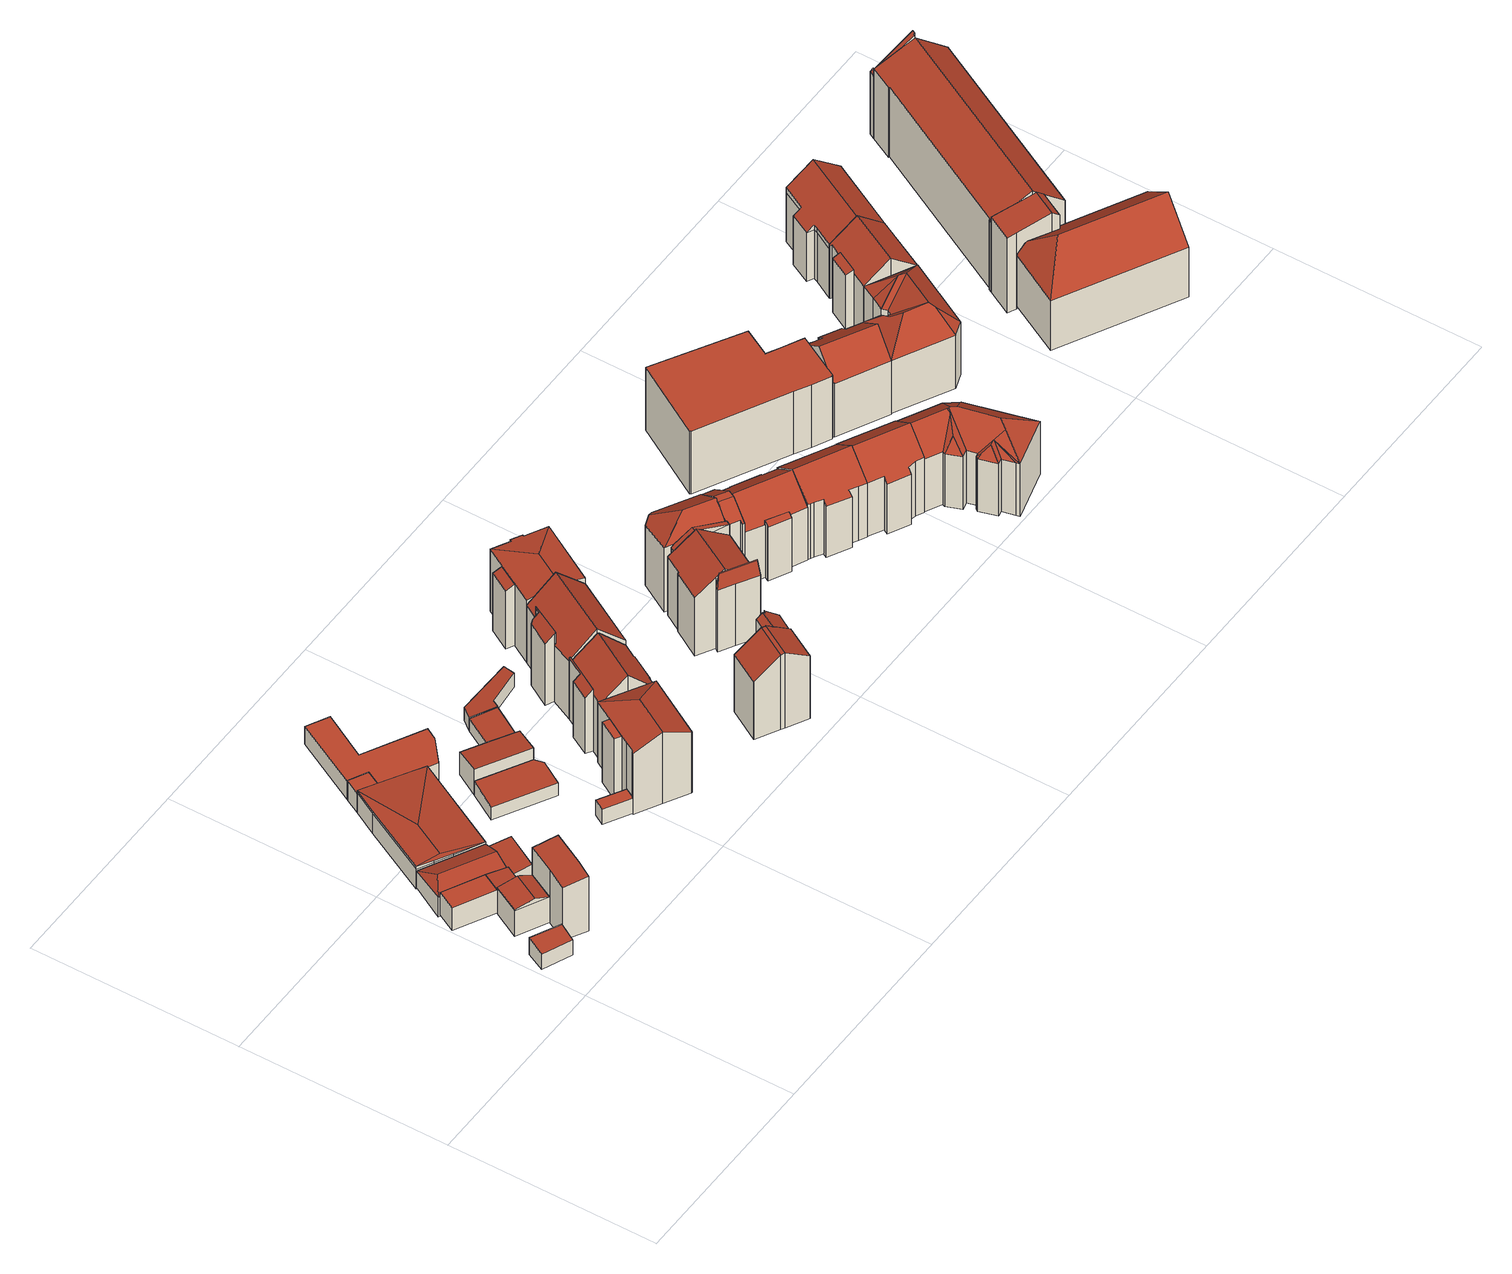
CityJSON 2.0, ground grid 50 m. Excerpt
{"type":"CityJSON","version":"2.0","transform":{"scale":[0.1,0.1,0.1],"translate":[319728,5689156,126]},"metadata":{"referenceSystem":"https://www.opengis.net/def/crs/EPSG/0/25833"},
"CityObjects":{
"building1":{"type":"Building","attributes":{"Dachtyp_tdc":"tdcPolyFlatRoof","Gemeindeschluessel":14713000,"Dachneigung":6.15,"QualitaetDacherkennung":69,"Geometrietyp2DReferenz":"3000","function":"31001_2000","roofType":"2100","measuredHeight":4.81},"geometry":[{"type":"MultiSurface","lod":"2","boundaries":[[[0,1,2,3]],[[1,4,5,2]],[[4,6,7,5]],[[6,0,3,7]],[[6,4,1,0]],[[3,2,5,7]]],"semantics":{"surfaces":[{"type":"WallSurface"},{"type":"RoofSurface"},{"type":"GroundSurface"}],"values":[0,0,0,0,1,2]}}]},
"building2":{"type":"Building","attributes":{"Dachtyp_tdc":"tdcPolyFlatRoof","Gemeindeschluessel":14713000,"Dachneigung":0,"QualitaetDacherkennung":53,"Geometrietyp2DReferenz":"3000","function":"31001_2000","roofType":"1000","measuredHeight":6.57},"geometry":[{"type":"MultiSurface","lod":"2","boundaries":[[[8,9,10,11]],[[9,12,13,10]],[[12,14,15,13]],[[14,8,11,15]],[[14,12,9,8]],[[11,10,13,15]]],"semantics":{"surfaces":[{"type":"WallSurface"},{"type":"RoofSurface"},{"type":"GroundSurface"}],"values":[0,0,0,0,1,2]}}]},
"building3":{"type":"Building","attributes":{"Dachtyp_tdc":"tdcGableRoof","Gemeindeschluessel":14713000,"Dachneigung":11.96,"QualitaetDacherkennung":21,"Geometrietyp2DReferenz":"3000","function":"31001_2000","roofType":"3100","measuredHeight":8.53},"geometry":[{"type":"MultiSurface","lod":"2","boundaries":[[[16,17,18,19]],[[17,20,21,18]],[[20,22,23,21]],[[22,24,25,23]],[[24,16,19,25]],[[24,26,27,28,16]],[[29,28,27,30]],[[20,30,27,26,22]],[[17,29,30,20]],[[16,28,29,17]],[[22,26,24]],[[19,18,21,23,25]]],"semantics":{"surfaces":[{"type":"WallSurface"},{"type":"RoofSurface"},{"type":"GroundSurface"}],"values":[0,0,0,0,0,1,1,0,0,0,0,2]}}]},
"building4":{"type":"Building","attributes":{"Dachtyp_tdc":"tdcPolyFlatRoof","Gemeindeschluessel":14713000,"Dachneigung":5.18,"QualitaetDacherkennung":56,"Geometrietyp2DReferenz":"3000","function":"31001_2000","roofType":"2100","measuredHeight":15.67},"geometry":[{"type":"MultiSurface","lod":"2","boundaries":[[[31,32,33,34]],[[32,35,36,33]],[[35,37,38,36]],[[37,39,40,38]],[[39,41,42,40]],[[41,31,34,42]],[[41,39,37,35,32,31]],[[34,33,36,38,40,42]]],"semantics":{"surfaces":[{"type":"WallSurface"},{"type":"RoofSurface"},{"type":"GroundSurface"}],"values":[0,0,0,0,0,0,1,2]}}]},
"building5":{"type":"Building","attributes":{"Dachtyp_tdc":"tdcPolyFlatRoof","Gemeindeschluessel":14713000,"Dachneigung":3.17,"QualitaetDacherkennung":78,"Geometrietyp2DReferenz":"3000","function":"31001_2000","roofType":"2100","measuredHeight":6.62},"geometry":[{"type":"MultiSurface","lod":"2","boundaries":[[[8,43,44,45]],[[43,46,47,44]],[[46,9,48,47]],[[9,8,45,48]],[[9,46,43,8]],[[45,44,47,48]]],"semantics":{"surfaces":[{"type":"WallSurface"},{"type":"RoofSurface"},{"type":"GroundSurface"}],"values":[0,0,0,0,1,2]}}]},
"building6":{"type":"Building","attributes":{"Dachtyp_tdc":"tdcHipAndGableRoof","Gemeindeschluessel":14713000,"Dachneigung":25.34,"QualitaetDacherkennung":9,"Geometrietyp2DReferenz":"3000","function":"31001_2000","roofType":"5000","measuredHeight":6.81},"geometry":[{"type":"MultiSurface","lod":"2","boundaries":[[[49,50,51,52]],[[50,53,54,51]],[[53,55,56,54]],[[55,57,58,56]],[[57,59,60,58]],[[59,61,62,60]],[[61,63,64,62]],[[63,65,66,64]],[[65,49,52,66]],[[61,59,67]],[[59,57,55,53,50,67]],[[50,49,65,63,61,67]],[[52,51,54,56,58,60,62,64,66]]],"semantics":{"surfaces":[{"type":"WallSurface"},{"type":"RoofSurface"},{"type":"GroundSurface"}],"values":[0,0,0,0,0,0,0,0,0,1,1,1,2]}}]},
"building7":{"type":"Building","attributes":{"Dachtyp_tdc":"tdcPolyFlatRoof","Gemeindeschluessel":14713000,"Dachneigung":3.15,"QualitaetDacherkennung":67,"Geometrietyp2DReferenz":"3000","function":"31001_2000","roofType":"2100","measuredHeight":3.92},"geometry":[{"type":"MultiSurface","lod":"2","boundaries":[[[68,69,70,52]],[[69,71,72,70]],[[71,73,54,72]],[[73,68,52,54]],[[73,71,69,68]],[[52,70,72,54]]],"semantics":{"surfaces":[{"type":"WallSurface"},{"type":"RoofSurface"},{"type":"GroundSurface"}],"values":[0,0,0,0,1,2]}}]},
"building8":{"type":"Building","attributes":{"Gemeindeschluessel":14713000,"Geometrietyp2DReferenz":"3000","function":"31001_2000","roofType":"9999"},"children":["building8-1","building8-2"]},
"building8-1":{"type":"BuildingPart","attributes":{"Dachtyp_tdc":"tdcHipRoof","Dachneigung":10.01,"QualitaetDacherkennung":18,"Geometrietyp2DReferenz":"3000","roofType":"3200","measuredHeight":7.39},"parents":["building8"],"geometry":[{"type":"MultiSurface","lod":"2","boundaries":[[[74,75,76,77]],[[75,78,79,76]],[[78,80,81,79]],[[80,82,83,81]],[[82,84,85,86,83]],[[87,88,89,90,91]],[[88,74,77,89]],[[92,93,94,74,95]],[[88,96,97,98]],[[74,88,98,95]],[[97,99,92,95,98]],[[84,97,96,87]],[[82,99,97,84]],[[87,96,88]],[[74,94,75]],[[75,94,93,78]],[[78,93,92,80]],[[80,92,99,82]],[[77,76,79,81,83,86,90,89]],[[91,85,84,87]],[[91,90,86,85]]],"semantics":{"surfaces":[{"type":"WallSurface"},{"type":"RoofSurface"},{"type":"GroundSurface"},{"type":"ClosureSurface"}],"values":[0,0,0,0,0,0,0,1,1,1,1,0,0,0,0,0,0,0,2,0,3]}}]},
"building8-2":{"type":"BuildingPart","attributes":{"Dachtyp_tdc":"tdcPolyFlatRoof","Dachneigung":0,"QualitaetDacherkennung":64,"Geometrietyp2DReferenz":"3000","roofType":"1000","measuredHeight":5.41},"parents":["building8"],"geometry":[{"type":"MultiSurface","lod":"2","boundaries":[[[100,91,90,101]],[[85,102,103,86]],[[102,104,105,103]],[[104,100,101,105]],[[104,102,85,91,100]],[[101,90,86,103,105]],[[86,90,91,85]]],"semantics":{"surfaces":[{"type":"WallSurface"},{"type":"RoofSurface"},{"type":"GroundSurface"},{"type":"ClosureSurface"}],"values":[0,0,0,0,1,2,3]}}]},
"building9":{"type":"Building","attributes":{"Dachtyp_tdc":"tdcPolyFlatRoof","Gemeindeschluessel":14713000,"Dachneigung":3.18,"QualitaetDacherkennung":82,"Geometrietyp2DReferenz":"3000","function":"31001_2000","roofType":"2100","measuredHeight":4},"geometry":[{"type":"MultiSurface","lod":"2","boundaries":[[[106,107,108,109]],[[107,110,111,108]],[[110,112,113,111]],[[112,114,115,113]],[[114,106,109,115]],[[114,112,110,107,106]],[[109,108,111,113,115]]],"semantics":{"surfaces":[{"type":"WallSurface"},{"type":"RoofSurface"},{"type":"GroundSurface"}],"values":[0,0,0,0,0,1,2]}}]},
"building10":{"type":"Building","attributes":{"Dachtyp_tdc":"tdcPolyFlatRoof","Gemeindeschluessel":14713000,"Dachneigung":0,"QualitaetDacherkennung":35,"Geometrietyp2DReferenz":"3000","function":"31001_2000","roofType":"1000","measuredHeight":5.05},"geometry":[{"type":"MultiSurface","lod":"2","boundaries":[[[116,117,90,89]],[[117,118,101,90]],[[118,119,105,101]],[[119,120,121,105]],[[120,122,123,121]],[[122,124,125,123]],[[124,126,127,125]],[[126,128,129,127]],[[128,130,131,129]],[[130,116,89,131]],[[130,128,126,124,122,120,119,118,117,116]],[[89,90,101,105,121,123,125,127,129,131]]],"semantics":{"surfaces":[{"type":"WallSurface"},{"type":"RoofSurface"},{"type":"GroundSurface"}],"values":[0,0,0,0,0,0,0,0,0,0,1,2]}}]},
"building11":{"type":"Building","attributes":{"Dachtyp_tdc":"tdcPolyFlatRoof","Gemeindeschluessel":14713000,"Dachneigung":0,"QualitaetDacherkennung":38,"Geometrietyp2DReferenz":"3000","function":"31001_9998","roofType":"1000","measuredHeight":4.29},"geometry":[{"type":"MultiSurface","lod":"2","boundaries":[[[132,133,134,135]],[[133,136,137,134]],[[136,138,139,137]],[[138,140,141,139]],[[140,142,143,141]],[[142,132,135,143]],[[142,140,138,136,133,132]],[[135,134,137,139,141,143]]],"semantics":{"surfaces":[{"type":"WallSurface"},{"type":"RoofSurface"},{"type":"GroundSurface"}],"values":[0,0,0,0,0,0,1,2]}}]},
"building12":{"type":"Building","attributes":{"Dachtyp_tdc":"tdcPolyFlatRoof","Gemeindeschluessel":14713000,"Dachneigung":8.2,"QualitaetDacherkennung":60,"Geometrietyp2DReferenz":"3000","function":"31001_2000","roofType":"2100","measuredHeight":7.3},"geometry":[{"type":"MultiSurface","lod":"2","boundaries":[[[144,145,111,146]],[[145,147,108,111]],[[147,148,149,108]],[[148,150,151,149]],[[150,144,146,151]],[[150,148,147,145,144]],[[146,111,108,149,151]]],"semantics":{"surfaces":[{"type":"WallSurface"},{"type":"RoofSurface"},{"type":"GroundSurface"}],"values":[0,0,0,0,0,1,2]}}]},
"building13":{"type":"Building","attributes":{"Gemeindeschluessel":14713000,"Geometrietyp2DReferenz":"3000","function":"31001_9998","roofType":"9999"},"children":["building13-1","building13-2"]},
"building13-1":{"type":"BuildingPart","attributes":{"Dachtyp_tdc":"tdcPolyFlatRoof","Dachneigung":0,"QualitaetDacherkennung":50,"Geometrietyp2DReferenz":"3000","roofType":"1000","measuredHeight":17.22},"parents":["building13"],"geometry":[{"type":"MultiSurface","lod":"2","boundaries":[[[152,153,154,155]],[[153,156,157,154]],[[156,158,159,157]],[[158,156,153,152]],[[155,154,157,159]],[[155,159,158,152]]],"semantics":{"surfaces":[{"type":"WallSurface"},{"type":"RoofSurface"},{"type":"GroundSurface"},{"type":"ClosureSurface"}],"values":[0,0,0,1,2,3]}}]},
"building13-2":{"type":"BuildingPart","attributes":{"Dachtyp_tdc":"tdcFreeFormRoof","Dachneigung":24.69,"QualitaetDacherkennung":16,"Geometrietyp2DReferenz":"3000","roofType":"5000","measuredHeight":20.27},"parents":["building13"],"geometry":[{"type":"MultiSurface","lod":"2","boundaries":[[[160,161,162,163]],[[161,164,165,162]],[[164,166,167,165]],[[166,168,169,167]],[[168,170,171,169]],[[170,172,173,171]],[[172,174,175,173]],[[174,176,177,175]],[[176,152,155,177]],[[158,178,179,159]],[[178,180,181,179]],[[180,182,183,181]],[[182,160,163,183]],[[178,158,152,176,174,172,170,168,166,164,184]],[[164,161,160,182,184]],[[182,180,178,184]],[[163,162,165,167,169,171,173,175,177,155,159,179,181,183]],[[158,159,155,152]]],"semantics":{"surfaces":[{"type":"WallSurface"},{"type":"RoofSurface"},{"type":"GroundSurface"},{"type":"ClosureSurface"}],"values":[0,0,0,0,0,0,0,0,0,0,0,0,0,1,1,1,2,3]}}]},
"building14":{"type":"Building","attributes":{"Dachtyp_tdc":"tdcPolyFlatRoof","Gemeindeschluessel":14713000,"Dachneigung":3.39,"QualitaetDacherkennung":79,"Geometrietyp2DReferenz":"3000","function":"31001_2000","roofType":"2100","measuredHeight":3.83},"geometry":[{"type":"MultiSurface","lod":"2","boundaries":[[[185,186,187,188]],[[186,189,190,187]],[[189,191,192,190]],[[191,185,188,192]],[[191,189,186,185]],[[188,187,190,192]]],"semantics":{"surfaces":[{"type":"WallSurface"},{"type":"RoofSurface"},{"type":"GroundSurface"}],"values":[0,0,0,0,1,2]}}]},
"building15":{"type":"Building","attributes":{"Dachtyp_tdc":"tdcPolyFlatRoof","Gemeindeschluessel":14713000,"Dachneigung":5.12,"QualitaetDacherkennung":77,"Geometrietyp2DReferenz":"3000","function":"31001_2000","roofType":"2100","measuredHeight":4.08},"geometry":[{"type":"MultiSurface","lod":"2","boundaries":[[[193,194,195,196]],[[194,197,198,195]],[[197,199,200,198]],[[199,201,202,200]],[[201,203,204,202]],[[203,193,196,204]],[[203,201,199,197,194,193]],[[196,195,198,200,202,204]]],"semantics":{"surfaces":[{"type":"WallSurface"},{"type":"RoofSurface"},{"type":"GroundSurface"}],"values":[0,0,0,0,0,0,1,2]}}]},
"building16":{"type":"Building","attributes":{"Gemeindeschluessel":14713000,"Geometrietyp2DReferenz":"3000","function":"31001_9998","roofType":"9999"},"children":["building16-1","building16-2"]},
"building16-1":{"type":"BuildingPart","attributes":{"Dachtyp_tdc":"tdcPolyFlatRoof","Dachneigung":45.39,"QualitaetDacherkennung":33,"Geometrietyp2DReferenz":"3000","roofType":"2100","measuredHeight":17.6},"parents":["building16"],"geometry":[{"type":"MultiSurface","lod":"2","boundaries":[[[205,206,207,208,209]],[[206,210,211,207]],[[210,212,213,211]],[[212,214,215,213]],[[214,216,217,218,215]],[[216,214,212,210,206,205]],[[208,207,211,213,215,218]],[[205,209,217,216]],[[209,208,218,217]]],"semantics":{"surfaces":[{"type":"WallSurface"},{"type":"RoofSurface"},{"type":"GroundSurface"},{"type":"ClosureSurface"}],"values":[0,0,0,0,0,1,2,0,3]}}]},
"building16-2":{"type":"BuildingPart","attributes":{"Dachtyp_tdc":"tdcGableRoof","Dachneigung":46.15,"QualitaetDacherkennung":57,"Geometrietyp2DReferenz":"3000","roofType":"3100","measuredHeight":21.66},"parents":["building16"],"geometry":[{"type":"MultiSurface","lod":"2","boundaries":[[[217,219,220,218]],[[219,221,222,220]],[[221,223,224,222]],[[223,225,226,224]],[[225,227,228,226]],[[227,229,230,228]],[[229,231,183,230]],[[231,232,233,183]],[[232,234,181,233]],[[234,209,208,181]],[[232,231,229,227,225,223,221,219]],[[219,217,209,234,232]],[[218,220,222,224,226,228,230,183,233,181,208]],[[218,208,209,217]]],"semantics":{"surfaces":[{"type":"WallSurface"},{"type":"RoofSurface"},{"type":"GroundSurface"},{"type":"ClosureSurface"}],"values":[0,0,0,0,0,0,0,0,0,0,1,1,2,3]}}]},
"building17":{"type":"Building","attributes":{"Gemeindeschluessel":14713000,"Geometrietyp2DReferenz":"3000","function":"31001_9998","roofType":"9999"},"children":["building17-1","building17-2"]},
"building17-1":{"type":"BuildingPart","attributes":{"Dachtyp_tdc":"tdcPolyFlatRoof","Dachneigung":43.7,"QualitaetDacherkennung":28,"Geometrietyp2DReferenz":"3000","roofType":"2100","measuredHeight":19.66},"parents":["building17"],"geometry":[{"type":"MultiSurface","lod":"2","boundaries":[[[235,236,237,238,239]],[[236,240,241,237]],[[240,242,243,241]],[[242,244,245,243]],[[244,246,247,248,245]],[[249,250,246,244,242,240,236,235]],[[238,237,241,243,245,248,251,252]],[[253,247,246,250]],[[253,251,248,247]],[[254,253,250,249]],[[254,252,251,253]],[[235,239,254,249]],[[239,238,252,254]]],"semantics":{"surfaces":[{"type":"WallSurface"},{"type":"RoofSurface"},{"type":"GroundSurface"},{"type":"ClosureSurface"}],"values":[0,0,0,0,0,1,2,0,3,0,3,0,3]}}]},
"building17-2":{"type":"BuildingPart","attributes":{"Dachtyp_tdc":"tdcGableRoof","Dachneigung":44.81,"QualitaetDacherkennung":54,"Geometrietyp2DReferenz":"3000","roofType":"3100","measuredHeight":22.8},"parents":["building17"],"geometry":[{"type":"MultiSurface","lod":"2","boundaries":[[[247,255,256,248]],[[255,257,258,256]],[[257,259,260,258]],[[259,261,262,260]],[[261,263,222,262]],[[263,264,265,222]],[[264,266,215,265]],[[266,239,238,215]],[[264,263,261,259]],[[259,257,255,247,253,254,239,266,264]],[[252,251,248,256,258,260,262,222,265,215,238]],[[253,251,252,254]],[[247,248,251,253]],[[252,238,239,254]]],"semantics":{"surfaces":[{"type":"WallSurface"},{"type":"RoofSurface"},{"type":"GroundSurface"},{"type":"ClosureSurface"}],"values":[0,0,0,0,0,0,0,0,1,1,2,3,3,3]}}]},
"building18":{"type":"Building","attributes":{"Gemeindeschluessel":14713000,"Geometrietyp2DReferenz":"3000","function":"31001_9998","roofType":"9999"},"children":["building18-1","building18-2"]},
"building18-1":{"type":"BuildingPart","attributes":{"Dachtyp_tdc":"tdcGableRoof","Dachneigung":39.63,"QualitaetDacherkennung":54,"Geometrietyp2DReferenz":"3000","roofType":"3100","measuredHeight":20.43},"parents":["building18"],"geometry":[{"type":"MultiSurface","lod":"2","boundaries":[[[267,268,269,270]],[[268,271,272,269]],[[273,274,275,276]],[[274,277,278,275]],[[277,279,280,278]],[[279,281,282,280]],[[281,267,270,282]],[[277,274,273,283,284]],[[284,285,271,268,267,281,279,277]],[[270,269,272,286,287,276,275,278,280,282]],[[288,285,284]],[[286,272,271,285,288]],[[273,276,287,283]],[[283,287,286,288,284]]],"semantics":{"surfaces":[{"type":"WallSurface"},{"type":"RoofSurface"},{"type":"GroundSurface"},{"type":"ClosureSurface"}],"values":[0,0,0,0,0,0,0,1,1,2,0,3,3,3]}}]},
"building18-2":{"type":"BuildingPart","attributes":{"Dachtyp_tdc":"tdcCutGableRoof","Dachneigung":39.61,"QualitaetDacherkennung":46,"Geometrietyp2DReferenz":"3000","roofType":"9999","measuredHeight":21.35},"parents":["building18"],"geometry":[{"type":"MultiSurface","lod":"2","boundaries":[[[289,290,291,272,271]],[[290,292,293,291]],[[292,294,295,293]],[[294,296,297,295]],[[296,298,299,297]],[[298,300,301,299]],[[300,302,303,301]],[[302,304,273,276,303]],[[302,300,298,296,294]],[[292,290,289,285,288,284,305]],[[294,292,305,304,302]],[[272,291,293,295,297,299,301,303,276,287,286]],[[283,273,304,305]],[[287,276,273,283]],[[289,271,285]],[[284,283,305]],[[271,272,286,288,285]],[[288,286,287,283,284]]],"semantics":{"surfaces":[{"type":"WallSurface"},{"type":"RoofSurface"},{"type":"GroundSurface"},{"type":"ClosureSurface"}],"values":[0,0,0,0,0,0,0,0,1,1,1,2,0,3,0,0,3,3]}}]},
"building19":{"type":"Building","attributes":{"Gemeindeschluessel":14713000,"Geometrietyp2DReferenz":"3000","function":"31001_9998","roofType":"9999"},"children":["building19-1","building19-2"]},
"building19-1":{"type":"BuildingPart","attributes":{"Dachtyp_tdc":"tdcHipAndGableRoof","Dachneigung":10.47,"QualitaetDacherkennung":39,"Geometrietyp2DReferenz":"3000","roofType":"5000","measuredHeight":19.13},"parents":["building19"],"geometry":[{"type":"MultiSurface","lod":"2","boundaries":[[[306,307,256,258]],[[307,308,309,256]],[[308,310,309]],[[311,312,313]],[[311,314,315,312]],[[314,316,317,315]],[[316,318,319,317]],[[318,320,321,319]],[[320,322,323,321]],[[322,324,325,323]],[[324,326,327,325]],[[326,328,262,327]],[[328,329,330,262]],[[329,306,258,330]],[[326,324,322,320,318,316,314,331]],[[314,311,308,307,306,329,331]],[[329,328,326,331]],[[258,256,309,312,315,317,319,321,323,325,327,262,330]],[[311,313,310,308]],[[313,312,309,310]]],"semantics":{"surfaces":[{"type":"WallSurface"},{"type":"RoofSurface"},{"type":"GroundSurface"},{"type":"ClosureSurface"}],"values":[0,0,0,0,0,0,0,0,0,0,0,0,0,0,1,1,1,2,0,3]}}]},
"building19-2":{"type":"BuildingPart","attributes":{"Dachtyp_tdc":"tdcPolyFlatRoof","Dachneigung":27.95,"QualitaetDacherkennung":37,"Geometrietyp2DReferenz":"3000","roofType":"2100","measuredHeight":17.45},"parents":["building19"],"geometry":[{"type":"MultiSurface","lod":"2","boundaries":[[[332,313,312,333]],[[310,334,335,309]],[[334,332,333,335]],[[334,310,313,332]],[[333,312,309,335]],[[309,312,313,310]]],"semantics":{"surfaces":[{"type":"WallSurface"},{"type":"RoofSurface"},{"type":"GroundSurface"},{"type":"ClosureSurface"}],"values":[0,0,0,1,2,3]}}]},
"building20":{"type":"Building","attributes":{"Gemeindeschluessel":14713000,"Geometrietyp2DReferenz":"3000","function":"31001_9998","roofType":"9999"},"children":["building20-1","building20-2","building20-3","building20-4","building20-5"]},
"building20-1":{"type":"BuildingPart","attributes":{"Dachtyp_tdc":"tdcGableRoof","Dachneigung":12.79,"QualitaetDacherkennung":34,"Geometrietyp2DReferenz":"3000","roofType":"3100","measuredHeight":21.37},"parents":["building20"],"geometry":[{"type":"MultiSurface","lod":"2","boundaries":[[[336,337,338,339,340]],[[341,342,343,344,345,346]],[[337,336,347,348,349,350]],[[342,341,349,348,351,352]],[[339,338,345,344,353]],[[346,354,341]],[[345,338,337,354,346]],[[355,343,342]],[[340,339,353,356,336]],[[356,353,344,343,355]],[[354,350,349,341]],[[337,350,354]],[[352,355,342]],[[348,347,336,356,351]],[[351,356,355,352]]],"semantics":{"surfaces":[{"type":"WallSurface"},{"type":"RoofSurface"},{"type":"GroundSurface"},{"type":"ClosureSurface"}],"values":[0,0,1,1,2,0,3,0,3,3,0,3,0,3,3]}}]},
"building20-2":{"type":"BuildingPart","attributes":{"Dachtyp_tdc":"tdcGableRoof","Dachneigung":34.69,"QualitaetDacherkennung":45,"Geometrietyp2DReferenz":"3000","roofType":"3100","measuredHeight":21.74},"parents":["building20"],"geometry":[{"type":"MultiSurface","lod":"2","boundaries":[[[357,358,359,360,361]],[[358,362,363,359]],[[362,364,365,363]],[[364,366,367,365]],[[366,340,339,367]],[[343,368,369,344]],[[370,347,336,340,366,364,362,358,357,371]],[[371,372,368,343,355,352,370]],[[373,360,359,363,365,367,339,353,344,369]],[[357,361,374,371]],[[361,360,373,374]],[[351,348,347,370]],[[353,339,340,336,356]],[[356,336,347,348,351]],[[352,351,370]],[[343,344,353,356,355]],[[355,356,351,352]],[[374,372,371]],[[369,368,372,374,373]]],"semantics":{"surfaces":[{"type":"WallSurface"},{"type":"RoofSurface"},{"type":"GroundSurface"},{"type":"ClosureSurface"}],"values":[0,0,0,0,0,0,1,1,2,0,3,0,3,3,0,3,3,0,3]}}]},
"building20-3":{"type":"BuildingPart","attributes":{"Dachtyp_tdc":"tdcCutGableRoof","Dachneigung":39.88,"QualitaetDacherkennung":53,"Geometrietyp2DReferenz":"3000","roofType":"9999","measuredHeight":21.35},"parents":["building20"],"geometry":[{"type":"MultiSurface","lod":"2","boundaries":[[[375,376,377,378]],[[376,379,380,377]],[[379,381,382,380]],[[381,383,384,382]],[[383,385,386,384]],[[385,387,388,386]],[[387,389,390,388]],[[379,376,375,391,392,393]],[[394,395,396,389,387,385,383,381]],[[393,397,398,394,381,379]],[[378,377,380,382,384,386,388,390,399,400]],[[401,395,394]],[[399,390,389,396,402]],[[402,396,395,401]],[[403,397,393]],[[398,401,394]],[[400,399,402,404]],[[404,402,401,398,397,403]],[[392,403,393]],[[400,404,391,375,378]],[[391,404,403,392]]],"semantics":{"surfaces":[{"type":"WallSurface"},{"type":"RoofSurface"},{"type":"GroundSurface"},{"type":"ClosureSurface"}],"values":[0,0,0,0,0,0,0,1,1,1,2,0,3,3,0,0,3,3,0,3,3]}}]},
"building20-4":{"type":"BuildingPart","attributes":{"Dachtyp_tdc":"tdcFreeFormRoof","Dachneigung":37.72,"QualitaetDacherkennung":37,"Geometrietyp2DReferenz":"3000","roofType":"5000","measuredHeight":21.8},"parents":["building20"],"geometry":[{"type":"MultiSurface","lod":"2","boundaries":[[[405,406,407,408]],[[406,409,410,407]],[[409,411,375,378,410]],[[412,413,406,405,414]],[[346,395,401,398,415,412,414]],[[415,397,403,392,411,409,413,412]],[[409,406,413]],[[405,350,354,346,414]],[[408,407,410,378,400,399,390,345,338]],[[345,390,389,396,346]],[[391,375,411]],[[390,399,402,396,389]],[[399,400,404,402]],[[400,378,375,391,404]],[[405,408,338,337,350]],[[337,338,345,346,354]],[[337,354,350]],[[415,398,397]],[[392,391,411]],[[395,346,396]],[[401,395,396,402]],[[397,398,401,402,404,403]],[[403,404,391,392]]],"semantics":{"surfaces":[{"type":"WallSurface"},{"type":"RoofSurface"},{"type":"GroundSurface"},{"type":"ClosureSurface"}],"values":[0,0,0,1,1,1,0,0,2,0,0,3,3,3,0,3,3,0,0,0,3,3,3]}}]},
"building20-5":{"type":"BuildingPart","attributes":{"Dachtyp_tdc":"tdcFreeFormRoof","Dachneigung":83.12,"QualitaetDacherkennung":20,"Geometrietyp2DReferenz":"3000","roofType":"5000","measuredHeight":21.92},"parents":["building20"],"geometry":[{"type":"MultiSurface","lod":"2","boundaries":[[[416,417,418,369,368]],[[417,419,420,418]],[[419,421,422,420]],[[421,361,360,422]],[[417,416,423]],[[416,372,374,361,424,423]],[[361,421,424]],[[421,419,417,423,424]],[[360,373,369,418,420,422]],[[368,372,416]],[[373,360,361,374]],[[368,369,373,374,372]]],"semantics":{"surfaces":[{"type":"WallSurface"},{"type":"RoofSurface"},{"type":"GroundSurface"},{"type":"ClosureSurface"}],"values":[0,0,0,0,1,1,1,1,2,0,3,3]}}]},
"building21":{"type":"Building","attributes":{"Gemeindeschluessel":14713000,"Geometrietyp2DReferenz":"3000","function":"31001_9998","roofType":"9999"},"children":["building21-1","building21-2"]},
"building21-1":{"type":"BuildingPart","attributes":{"Dachtyp_tdc":"tdcPolyFlatRoof","Dachneigung":28.63,"QualitaetDacherkennung":29,"Geometrietyp2DReferenz":"3000","roofType":"2100","measuredHeight":16.1},"parents":["building21"],"geometry":[{"type":"MultiSurface","lod":"2","boundaries":[[[425,426,427,428,429]],[[426,430,431,427]],[[430,432,433,431]],[[432,434,435,433]],[[434,436,437,435]],[[436,438,437]],[[436,434,432,430,426,425,439]],[[440,428,427,431,433,435,437]],[[425,429,441,439]],[[429,428,440,441]],[[441,438,436,439]],[[441,440,437,438]]],"semantics":{"surfaces":[{"type":"WallSurface"},{"type":"RoofSurface"},{"type":"GroundSurface"},{"type":"ClosureSurface"}],"values":[0,0,0,0,0,0,1,2,0,3,0,3]}}]},
"building21-2":{"type":"BuildingPart","attributes":{"Dachtyp_tdc":"tdcGableRoof","Dachneigung":39.84,"QualitaetDacherkennung":68,"Geometrietyp2DReferenz":"3000","roofType":"3100","measuredHeight":20.28},"parents":["building21"],"geometry":[{"type":"MultiSurface","lod":"2","boundaries":[[[438,442,443,437]],[[442,444,445,443]],[[444,446,447,445]],[[446,448,449,447]],[[448,450,451,449]],[[450,452,453,451]],[[452,454,455,453]],[[454,456,457,455]],[[456,458,459,457]],[[458,460,461,459]],[[460,462,463,461]],[[462,464,465,463]],[[464,466,467,465]],[[466,468,427,467]],[[468,429,428,427]],[[464,462,460,458,456,454,452,450,448,446,444]],[[444,442,438,441,429,468,466,464]],[[428,440,437,443,445,447,449,451,453,455,457,459,461,463,465,467,427]],[[440,428,429,441]],[[438,437,440,441]]],"semantics":{"surfaces":[{"type":"WallSurface"},{"type":"RoofSurface"},{"type":"GroundSurface"},{"type":"ClosureSurface"}],"values":[0,0,0,0,0,0,0,0,0,0,0,0,0,0,0,1,1,2,3,3]}}]},
"building22":{"type":"Building","attributes":{"Dachtyp_tdc":"tdcFreeFormRoof","Gemeindeschluessel":14713000,"Dachneigung":37.59,"QualitaetDacherkennung":68,"Geometrietyp2DReferenz":"3000","function":"31001_9998","roofType":"5000","measuredHeight":20.34},"geometry":[{"type":"MultiSurface","lod":"2","boundaries":[[[469,470,471,472]],[[470,473,474,471]],[[473,475,476,474]],[[475,477,478,476]],[[477,479,480,478]],[[479,481,482,480]],[[481,483,484,482]],[[483,485,486,484]],[[485,487,488,486]],[[487,489,490,488]],[[489,469,472,490]],[[470,469,489,487,485,483,491,492,477,475,473]],[[491,481,479,492]],[[479,477,492]],[[483,481,491]],[[472,471,474,476,478,480,482,484,486,488,490]]],"semantics":{"surfaces":[{"type":"WallSurface"},{"type":"RoofSurface"},{"type":"GroundSurface"}],"values":[0,0,0,0,0,0,0,0,0,0,0,1,1,0,0,2]}}]},
"building23":{"type":"Building","attributes":{"Dachtyp_tdc":"tdcFreeFormRoof","Gemeindeschluessel":14713000,"Dachneigung":37.48,"QualitaetDacherkennung":73,"Geometrietyp2DReferenz":"3000","function":"31001_9998","roofType":"5000","measuredHeight":20.18},"geometry":[{"type":"MultiSurface","lod":"2","boundaries":[[[493,494,495,496]],[[494,497,498,495]],[[497,499,500,498]],[[499,501,502,500]],[[501,503,504,502]],[[503,505,506,504]],[[505,507,508,506]],[[507,483,509,508]],[[483,493,496,509]],[[503,501,499,497,510,511,483,507,505]],[[510,494,493,511]],[[493,483,511]],[[497,494,510]],[[496,495,498,500,502,504,506,508,509]]],"semantics":{"surfaces":[{"type":"WallSurface"},{"type":"RoofSurface"},{"type":"GroundSurface"}],"values":[0,0,0,0,0,0,0,0,0,1,1,0,0,2]}}]},
"building24":{"type":"Building","attributes":{"Dachtyp_tdc":"tdcPolyFlatRoof","Gemeindeschluessel":14713000,"Dachneigung":0,"QualitaetDacherkennung":65,"Geometrietyp2DReferenz":"3000","function":"31001_9998","roofType":"1000","measuredHeight":17.89},"geometry":[{"type":"MultiSurface","lod":"2","boundaries":[[[512,513,514,515]],[[513,516,517,514]],[[516,518,519,517]],[[518,520,521,519]],[[520,522,523,521]],[[522,524,525,523]],[[524,526,527,525]],[[526,528,529,527]],[[528,530,531,529]],[[530,532,533,531]],[[532,534,535,533]],[[534,536,537,535]],[[536,538,539,537]],[[538,540,541,539]],[[540,542,543,541]],[[542,512,515,543]],[[542,540,538,536,534,532,530,528,526,524,522,520,518,516,513,512]],[[515,514,517,519,521,523,525,527,529,531,533,535,537,539,541,543]]],"semantics":{"surfaces":[{"type":"WallSurface"},{"type":"RoofSurface"},{"type":"GroundSurface"}],"values":[0,0,0,0,0,0,0,0,0,0,0,0,0,0,0,0,1,2]}}]},
"building25":{"type":"Building","attributes":{"Dachtyp_tdc":"tdcFreeFormRoof","Gemeindeschluessel":14713000,"Dachneigung":39.75,"QualitaetDacherkennung":62,"Geometrietyp2DReferenz":"3000","function":"31001_9998","roofType":"5000","measuredHeight":20.17},"geometry":[{"type":"MultiSurface","lod":"2","boundaries":[[[544,545,546,547]],[[545,548,549,546]],[[548,550,551,549]],[[550,552,553,551]],[[552,554,555,553]],[[554,556,557,555]],[[556,558,559,557]],[[558,560,561,559]],[[560,562,563,561]],[[562,564,565,563]],[[564,566,567,565]],[[566,568,569,567]],[[568,570,571,569]],[[570,572,573,571]],[[572,574,575,573]],[[574,544,547,575]],[[576,577,578,579,574,572]],[[580,581,582,583,576,572,570]],[[584,585,586,580,570,568]],[[584,568,566]],[[585,584,566,564]],[[586,585,564,562]],[[586,558,580]],[[586,560,558]],[[560,586,562]],[[581,580,558,556]],[[582,581,556,554]],[[583,582,554,552]],[[587,577,576,583,552,550]],[[587,550,548]],[[578,577,587,548,545]],[[579,578,545,544]],[[579,544,574]],[[547,546,549,551,553,555,557,559,561,563,565,567,569,571,573,575]]],"semantics":{"surfaces":[{"type":"WallSurface"},{"type":"RoofSurface"},{"type":"GroundSurface"}],"values":[0,0,0,0,0,0,0,0,0,0,0,0,0,0,0,0,1,1,1,1,1,1,1,1,1,1,1,1,1,0,1,1,1,2]}}]},
"building26":{"type":"Building","attributes":{"Dachtyp_tdc":"tdcFreeFormRoof","Gemeindeschluessel":14713000,"Dachneigung":39.58,"QualitaetDacherkennung":71,"Geometrietyp2DReferenz":"3000","function":"31001_9998","roofType":"5000","measuredHeight":20.5},"geometry":[{"type":"MultiSurface","lod":"2","boundaries":[[[588,589,590,591]],[[589,592,593,590]],[[592,594,595,593]],[[594,596,597,595]],[[596,598,599,597]],[[598,600,601,599]],[[600,602,603,601]],[[602,604,605,603]],[[604,606,607,605]],[[606,608,609,607]],[[608,610,611,609]],[[610,612,613,611]],[[612,614,615,613]],[[614,588,591,615]],[[616,608,606,604,602,600,598,596,594,592,617]],[[614,612,610,616,617,589,588]],[[610,608,616]],[[592,589,617]],[[591,590,593,595,597,599,601,603,605,607,609,611,613,615]]],"semantics":{"surfaces":[{"type":"WallSurface"},{"type":"RoofSurface"},{"type":"GroundSurface"}],"values":[0,0,0,0,0,0,0,0,0,0,0,0,0,0,1,1,0,0,2]}}]},
"building27":{"type":"Building","attributes":{"Dachtyp_tdc":"tdcFreeFormRoof","Gemeindeschluessel":14713000,"Dachneigung":45.4,"QualitaetDacherkennung":27,"Geometrietyp2DReferenz":"3000","function":"31001_9998","roofType":"5000","measuredHeight":20.98},"geometry":[{"type":"MultiSurface","lod":"2","boundaries":[[[618,619,620,621]],[[619,622,623,620]],[[622,624,625,623]],[[624,626,627,625]],[[626,628,629,627]],[[628,630,631,629]],[[630,610,632,631]],[[610,608,633,632]],[[608,634,635,633]],[[634,636,637,635]],[[636,638,639,637]],[[638,618,621,639]],[[640,641,642,643,638,636]],[[644,640,636,634]],[[644,634,608]],[[641,640,644,608,610]],[[645,642,641,610,630]],[[645,630,628]],[[646,643,642,645,628,626]],[[626,647,646]],[[647,626,624]],[[622,647,624]],[[647,622,619]],[[646,647,619,618]],[[643,646,618,638]],[[621,620,623,625,627,629,631,632,633,635,637,639]]],"semantics":{"surfaces":[{"type":"WallSurface"},{"type":"RoofSurface"},{"type":"GroundSurface"}],"values":[0,0,0,0,0,0,0,0,0,0,0,0,1,1,1,1,1,1,1,1,1,1,1,1,1,2]}}]},
"building28":{"type":"Building","attributes":{"Gemeindeschluessel":14713000,"Geometrietyp2DReferenz":"3000","function":"31001_9998","roofType":"9999"},"children":["building28-1","building28-2"]},
"building28-1":{"type":"BuildingPart","attributes":{"Dachtyp_tdc":"tdcPolyFlatRoof","Dachneigung":23.8,"QualitaetDacherkennung":36,"Geometrietyp2DReferenz":"3000","roofType":"2100","measuredHeight":16.16},"parents":["building28"],"geometry":[{"type":"MultiSurface","lod":"2","boundaries":[[[648,649,650,651,652]],[[649,653,654,650]],[[653,655,656,654]],[[655,657,658,656]],[[657,659,658]],[[655,653,649,648,660,657]],[[661,651,650,654,656,658]],[[660,662,659,657]],[[662,661,658,659]],[[648,652,662,660]],[[652,651,661,662]]],"semantics":{"surfaces":[{"type":"WallSurface"},{"type":"RoofSurface"},{"type":"GroundSurface"},{"type":"ClosureSurface"}],"values":[0,0,0,0,0,1,2,0,3,0,3]}}]},
"building28-2":{"type":"BuildingPart","attributes":{"Dachtyp_tdc":"tdcGableRoof","Dachneigung":39.3,"QualitaetDacherkennung":67,"Geometrietyp2DReferenz":"3000","roofType":"3100","measuredHeight":20.04},"parents":["building28"],"geometry":[{"type":"MultiSurface","lod":"2","boundaries":[[[663,624,664,665]],[[624,652,651,664]],[[659,666,667,658]],[[666,668,669,667]],[[668,670,671,669]],[[670,672,673,671]],[[672,674,675,673]],[[674,676,677,675]],[[676,678,679,677]],[[678,663,665,679]],[[674,672,670,668,666,659,662,652,624,663]],[[663,678,676,674]],[[665,664,651,661,658,667,669,671,673,675,677,679]],[[661,651,652,662]],[[658,661,662,659]]],"semantics":{"surfaces":[{"type":"WallSurface"},{"type":"RoofSurface"},{"type":"GroundSurface"},{"type":"ClosureSurface"}],"values":[0,0,0,0,0,0,0,0,0,0,1,1,2,3,3]}}]},
"building29":{"type":"Building","attributes":{"Dachtyp_tdc":"tdcFreeFormRoof","Gemeindeschluessel":14713000,"Dachneigung":39.19,"QualitaetDacherkennung":76,"Geometrietyp2DReferenz":"3000","function":"31001_9998","roofType":"5000","measuredHeight":20.42},"geometry":[{"type":"MultiSurface","lod":"2","boundaries":[[[680,681,682,683]],[[681,684,685,682]],[[684,686,687,685]],[[686,688,689,687]],[[688,690,691,689]],[[690,692,693,691]],[[692,694,695,693]],[[694,696,697,695]],[[696,698,699,697]],[[698,680,683,699]],[[676,700,701,702]],[[702,701,703,704,705,686,684,706,707,708]],[[696,676,702,708,698]],[[698,708,707,680]],[[680,707,706,681]],[[681,706,684]],[[688,705,704,690]],[[686,705,688]],[[690,704,703,692]],[[692,703,701,700,694]],[[694,700,676,696]],[[683,682,685,687,689,691,693,695,697,699]]],"semantics":{"surfaces":[{"type":"WallSurface"},{"type":"RoofSurface"},{"type":"GroundSurface"}],"values":[0,0,0,0,0,0,0,0,0,0,1,1,0,0,0,0,0,0,0,0,0,2]}}]},
"building30":{"type":"Building","attributes":{"Dachtyp_tdc":"tdcFreeFormRoof","Gemeindeschluessel":14713000,"Dachneigung":43.04,"QualitaetDacherkennung":60,"Geometrietyp2DReferenz":"3000","function":"31001_9998","roofType":"5000","measuredHeight":22.26},"geometry":[{"type":"MultiSurface","lod":"2","boundaries":[[[709,710,711,712]],[[710,713,714,711]],[[713,715,716,714]],[[715,717,718,716]],[[717,719,720,718]],[[719,709,712,720]],[[721,722,719,717]],[[715,723,721,717]],[[723,713,710,709,722,721]],[[715,713,723]],[[709,719,722]],[[712,711,714,716,718,720]]],"semantics":{"surfaces":[{"type":"WallSurface"},{"type":"RoofSurface"},{"type":"GroundSurface"}],"values":[0,0,0,0,0,0,1,1,1,0,0,2]}}]},
"building31":{"type":"Building","attributes":{"Gemeindeschluessel":14713000,"Geometrietyp2DReferenz":"3000","function":"31001_9998","roofType":"9999"},"children":["building31-1","building31-2","building31-3"]},
"building31-1":{"type":"BuildingPart","attributes":{"Dachtyp_tdc":"tdcGableRoof","Dachneigung":24.41,"QualitaetDacherkennung":58,"Geometrietyp2DReferenz":"3000","roofType":"3100","measuredHeight":24.15},"parents":["building31"],"geometry":[{"type":"MultiSurface","lod":"2","boundaries":[[[724,725,726,727]],[[725,728,729,726]],[[728,730,731,732,729]],[[733,734,735,736]],[[734,737,738,735]],[[737,739,740,738]],[[739,741,742,740]],[[743,744,745,746]],[[744,724,727,745]],[[747,748,749,741,739,737,734]],[[734,733,750,730,728,725,724,744,743,751,747]],[[727,726,729,732,736,735,738,740,742,752,753,746,745]],[[750,731,730]],[[736,732,731,750,733]],[[754,748,747]],[[753,752,749,748,754]],[[752,742,741,749]],[[751,754,747]],[[753,754,751,743,746]]],"semantics":{"surfaces":[{"type":"WallSurface"},{"type":"RoofSurface"},{"type":"GroundSurface"},{"type":"ClosureSurface"}],"values":[0,0,0,0,0,0,0,0,0,1,1,2,0,3,0,3,3,0,3]}}]},
"building31-2":{"type":"BuildingPart","attributes":{"Dachtyp_tdc":"tdcGableRoof","Dachneigung":11.73,"QualitaetDacherkennung":23,"Geometrietyp2DReferenz":"3000","roofType":"3100","measuredHeight":23.47},"parents":["building31"],"geometry":[{"type":"MultiSurface","lod":"2","boundaries":[[[755,756,757,742,741]],[[756,758,759,757]],[[758,760,761,759]],[[760,762,763,761]],[[762,764,765,763]],[[764,766,743,746,765]],[[760,758,756,755,767]],[[767,748,754,751,766,764,762,760]],[[746,753,752,742,757,759,761,763,765]],[[751,743,766]],[[749,748,767]],[[752,753,754,748,749]],[[753,746,743,751,754]],[[755,741,749,767]],[[752,749,741,742]]],"semantics":{"surfaces":[{"type":"WallSurface"},{"type":"RoofSurface"},{"type":"GroundSurface"},{"type":"ClosureSurface"}],"values":[0,0,0,0,0,0,1,1,2,0,0,3,3,0,3]}}]},
"building31-3":{"type":"BuildingPart","attributes":{"Dachtyp_tdc":"tdcPolyFlatRoof","Dachneigung":37.46,"QualitaetDacherkennung":38,"Geometrietyp2DReferenz":"3000","roofType":"2100","measuredHeight":25.09},"parents":["building31"],"geometry":[{"type":"MultiSurface","lod":"2","boundaries":[[[731,768,769,732]],[[768,770,771,769]],[[770,772,773,771]],[[772,774,775,773]],[[774,776,777,775]],[[776,778,779,777]],[[778,780,781,779]],[[780,782,733,736,781]],[[782,780,778,776,774,772,770,768,731,750]],[[732,769,771,773,775,777,779,781,736]],[[750,733,782]],[[731,732,736,733,750]]],"semantics":{"surfaces":[{"type":"WallSurface"},{"type":"RoofSurface"},{"type":"GroundSurface"},{"type":"ClosureSurface"}],"values":[0,0,0,0,0,0,0,0,1,2,0,3]}}]}
},
"vertices":[
[99,121,54],[78,81,49],[78,81,6],[99,121,6],[10,111,49],[10,111,6],[32,155,54],[32,155,6],
[114,315,74],[91,271,74],[91,271,9],[114,315,9],[0,319,74],[0,319,9],[23,363,74],[23,363,9],
[128,170,79],[57,207,79],[57,207,7],[128,170,7],[91,271,79],[91,271,7],[137,247,79],[137,247,7],[161,233,79],[161,233,7],[137,247,90],[132,249,92],[99,185,92],[57,207,82],[91,271,82],
[128,170,157],[161,233,157],[161,233,6],[128,170,6],[214,206,163],[214,206,6],[175,131,163],[175,131,6],[152,92,162],[152,92,6],[101,120,157],[101,120,6],
[160,290,71],[160,290,8],[114,315,8],[137,247,71],[137,247,8],[91,271,8],
[204,373,52],[181,331,74],[181,331,6],[204,373,6],[160,290,61],[160,290,6],[114,315,61],[114,315,6],[66,340,61],[66,340,6],[19,365,61],[19,365,6],[64,447,52],[64,447,6],[100,428,52],[100,428,6],[139,407,52],[139,407,6],[61,395,74],
[204,373,42],[255,345,46],[255,345,6],[212,267,46],[212,267,6],[160,290,42],
[204,373,57],[139,407,57],[139,407,1],[204,373,1],[100,428,57],[100,428,1],[64,447,57],[64,447,1],[146,605,57],[146,605,1],[177,663,57],[177,663,55],[177,663,1],[221,640,57],[318,588,57],[318,588,1],[221,640,1],[221,640,55],[64,447,65],[100,428,63],[139,407,61],[113,422,75],[221,640,62],[177,663,65],[156,504,75],[146,605,65],
[240,677,55],[240,677,1],[194,696,55],[194,696,1],[197,700,55],[197,700,1],
[302,424,43],[341,491,48],[341,491,8],[302,424,8],[457,425,48],[457,425,8],[463,403,47],[463,403,8],[433,350,43],[433,350,8],
[318,588,52],[221,640,52],[240,677,52],[197,700,52],[279,856,52],[279,856,1],[330,828,52],[330,828,1],[272,722,52],[272,722,1],[409,647,52],[409,647,1],[394,620,52],[394,620,1],[341,576,52],[341,576,1],
[473,198,50],[414,232,50],[414,232,7],[473,198,7],[429,258,50],[429,258,7],[489,223,50],[489,223,7],[477,201,50],[477,201,7],[475,201,50],[475,201,7],
[489,479,72],[457,425,81],[489,479,8],[341,491,81],[373,547,72],[373,547,8],[435,511,72],[435,511,8],
[499,242,181],[485,250,181],[485,250,8],[499,242,8],[512,297,181],[512,297,8],[527,289,181],[527,289,8],
[587,131,181],[586,131,181],[586,131,8],[587,131,8],[529,163,211],[529,163,8],[471,195,181],[471,195,8],[473,198,181],[473,198,8],[475,201,181],[475,201,8],[477,201,182],[477,201,8],[489,223,182],[489,223,8],[500,242,182],[500,242,8],[554,335,181],[554,335,8],[559,332,181],[559,332,8],[667,270,181],[667,270,8],[581,252,211],
[489,479,47],[435,511,44],[435,511,9],[489,479,9],[485,597,44],[485,597,9],[540,566,47],[540,566,9],
[540,566,49],[485,597,47],[485,597,8],[540,566,8],[505,623,44],[505,623,8],[645,620,44],[645,620,8],[638,590,47],[638,590,8],[549,581,48],[549,581,8],
[575,360,184],[560,369,166],[560,369,8],[575,360,8],[575,360,170],[586,415,166],[586,415,8],[599,407,182],[599,407,8],[624,449,182],[624,449,8],[626,448,184],[626,448,170],[626,448,8],
[680,417,225],[680,417,8],[733,386,161],[733,386,8],[716,357,161],[716,357,8],[719,355,157],[719,355,8],[685,296,158],[685,296,8],[683,297,160],[683,297,8],[667,270,161],[613,301,225],[613,301,8],[559,332,170],
[647,501,201],[629,510,182],[629,510,8],[647,501,8],[647,501,169],[661,565,182],[661,565,8],[669,567,187],[669,567,8],[681,560,201],[681,560,8],[688,572,201],[688,572,171],[688,572,8],[650,499,205],[690,573,203],[690,573,8],[650,499,8],[690,573,172],[650,499,174],
[709,607,172],[709,607,8],[725,598,191],[725,598,8],[765,575,236],[765,575,8],[822,542,173],[822,542,8],[733,386,175],[678,418,236],[678,418,8],[624,449,174],
[931,183,204],[959,167,178],[959,167,7],[931,183,7],[932,122,178],[932,122,7],[883,150,198],[906,188,198],[906,188,7],[883,150,7],[919,180,212],[919,180,7],[925,177,206],[925,177,7],[929,184,206],[929,184,7],[884,150,199],[897,142,212],[898,142,211],[897,142,7],[884,150,7],[897,142,211],
[932,122,186],[890,48,186],[890,48,7],[841,75,221],[841,75,7],[832,80,220],[832,80,7],[780,109,172],[780,109,7],[780,110,171],[780,110,7],[823,185,171],[823,185,7],[875,155,220],[875,155,7],[883,150,221],[884,150,221],
[725,598,189],[709,607,185],[735,653,185],[735,653,8],[735,653,182],[763,703,185],[763,703,8],[763,703,182],[789,747,185],[789,747,8],[829,723,187],[829,723,8],[832,728,186],[832,728,8],[856,714,187],[856,714,8],[854,710,187],[854,710,8],[857,709,187],[857,709,8],[903,682,189],[903,682,8],[822,542,189],[773,571,199],[773,571,8],[819,651,199],
[746,713,172],[746,713,8],[717,663,172],[717,663,8],
[987,439,184],[993,448,184],[993,448,6],[987,439,6],[987,439,183],[1100,386,202],[1095,376,202],[1095,376,173],[1095,376,6],[1100,386,6],[1100,386,190],[1006,428,201],[1027,415,220],[1033,425,220],[999,445,190],[1031,413,219],[1040,408,217],[1031,413,6],[1027,429,190],[1064,394,197],[1031,413,191],
[950,314,208],[910,337,172],[910,337,6],[950,314,6],[950,314,182],[949,404,171],[949,404,6],[951,403,173],[951,403,6],[976,445,174],[976,445,6],[1032,266,172],[1032,266,6],[1031,413,224],[968,304,224],[1019,274,182],[968,304,6],[968,304,182],
[1159,487,170],[1187,472,170],[1187,472,6],[1159,487,6],[1159,419,220],[1159,419,6],[1151,403,220],[1151,403,6],[1129,362,184],[1129,362,6],[1125,364,183],[1125,364,6],[1127,371,189],[1127,371,6],[1101,386,189],[1101,386,6],[1158,486,172],[1151,473,184],[1129,436,220],[1120,420,220],[1107,396,198],[1101,387,190],[1127,433,220],[1121,422,220],[1120,420,6],[1129,436,6],[1120,420,218],[1120,420,184],[1129,436,217],[1129,436,181],
[979,456,190],[1021,529,177],[1021,529,6],[979,456,6],[1061,540,174],[1061,540,6],[1159,487,171],[1060,465,224],[1043,535,184],[980,456,190],[1125,428,224],
[1032,266,182],[1027,257,182],[1027,257,6],[979,285,182],[979,285,6],[945,305,182],[945,305,6],[1025,264,225],[952,306,226],
[1218,315,168],[1218,314,168],[1218,314,8],[1218,315,8],[1218,315,159],[1212,304,161],[1212,304,8],[1164,329,161],[1164,329,8],[1165,331,163],[1165,331,8],[1169,339,168],[1169,339,8],[1169,339,158],[1170,341,169],[1170,341,8],[1170,341,159],
[1129,362,159],[1129,362,8],[1158,417,210],[1158,417,8],[1187,472,159],[1187,472,8],[1189,471,159],[1189,471,8],[1190,472,157],[1190,472,8],[1191,472,157],[1191,472,8],[1220,455,158],[1220,455,8],[1222,459,155],[1222,459,8],[1285,425,155],[1285,425,8],[1283,421,158],[1283,421,8],[1313,405,159],[1313,405,8],[1285,350,210],[1285,350,8],[1256,295,159],[1256,295,8],[1218,314,158],
[1281,267,156],[1287,277,165],[1287,277,10],[1281,267,10],[1269,288,166],[1269,288,10],[1262,291,166],[1262,291,10],[1256,295,167],[1256,295,10],[1313,405,163],[1313,405,10],[1432,342,163],[1432,342,10],[1374,230,164],[1374,230,10],[1357,239,164],[1357,239,10],[1338,250,165],[1338,250,10],[1333,239,155],[1333,239,10],[1404,287,214],[1284,349,214],
[1432,342,164],[1550,279,164],[1550,279,11],[1432,342,11],[1494,172,168],[1494,172,11],[1476,181,167],[1476,181,11],[1457,185,163],[1457,185,11],[1451,175,154],[1451,175,11],[1402,200,154],[1402,200,11],[1408,212,164],[1408,212,11],[1374,230,11],[1522,224,213],[1403,287,213],
[1284,592,185],[1285,594,185],[1285,594,6],[1284,592,6],[1283,595,185],[1283,595,6],[1383,766,185],[1383,766,6],[1385,765,185],[1385,765,6],[1386,766,185],[1386,766,6],[1581,652,185],[1581,652,6],[1547,588,185],[1547,588,6],[1582,570,185],[1582,570,6],[1624,548,185],[1624,548,6],[1627,546,185],[1627,546,6],[1571,442,185],[1571,442,6],[1568,443,185],[1568,443,6],[1567,441,185],[1567,441,6],[1525,463,185],[1525,463,6],[1490,482,185],[1490,482,6],
[1529,147,162],[1532,153,162],[1532,153,12],[1529,147,12],[1494,172,162],[1494,172,12],[1550,279,162],[1550,279,12],[1645,229,162],[1645,229,12],[1668,199,162],[1668,199,12],[1710,37,162],[1710,37,12],[1589,5,162],[1589,5,12],[1587,13,162],[1587,13,12],[1579,44,162],[1579,44,12],[1566,41,162],[1566,41,12],[1554,84,162],[1554,84,12],[1558,90,162],[1558,90,12],[1567,93,162],[1567,93,12],[1561,116,162],[1561,116,12],[1542,111,162],[1542,111,12],[1602,185,210],[1598,186,211],[1597,178,205],[1561,147,187],[1623,62,200],[1634,81,213],[1611,171,214],[1605,182,212],[1564,82,169],[1584,71,183],[1599,75,184],[1522,225,212],
[1570,440,164],[1571,442,166],[1571,442,10],[1570,440,10],[1627,546,165],[1627,546,10],[1636,542,165],[1636,542,10],[1649,535,164],[1649,535,10],[1664,528,164],[1664,528,10],[1669,538,154],[1669,538,10],[1672,544,149],[1672,544,10],[1720,519,148],[1720,519,10],[1711,503,164],[1711,503,10],[1744,485,164],[1744,485,10],[1686,378,164],[1686,378,10],[1571,438,163],[1571,438,10],[1572,439,164],[1572,439,10],[1715,430,215],[1598,493,215],
[1800,462,164],[1796,474,164],[1796,474,13],[1800,462,13],[1811,504,164],[1811,504,13],[1829,538,164],[1829,538,13],[1939,481,164],[1939,481,13],[1853,322,164],[1853,322,13],[1816,309,164],[1816,309,13],[1686,378,13],[1744,485,13],[1782,465,164],[1782,465,13],[1786,455,164],[1786,455,13],[1794,450,164],[1794,450,13],[1756,428,202],[1764,401,222],[1816,374,222],[1818,375,221],[1757,443,196],[1820,361,213],[1862,457,221],[1851,470,215],
[1848,575,174],[1833,584,166],[1833,584,12],[1848,575,12],[1848,575,164],[1859,632,166],[1859,632,12],[1862,631,168],[1862,631,12],[1875,625,174],[1875,625,12],[1875,625,164],[1849,575,174],[1849,575,12],[1849,575,164],
[1884,510,213],[1829,538,12],[1884,510,12],[1879,633,164],[1879,633,12],[1891,655,164],[1891,655,12],[1888,657,162],[1888,657,12],[1891,662,162],[1891,662,12],[1948,632,213],[1948,632,12],[2002,603,162],[2002,603,12],[1939,481,162],[1939,481,12],
[1917,708,147],[1921,717,147],[1921,717,8],[1917,708,8],[1905,725,147],[1905,725,8],[1930,774,147],[1930,774,8],[1947,765,147],[1947,765,8],[1976,821,147],[1976,821,8],[1978,820,147],[1978,820,8],[2086,763,147],[2086,763,8],[2002,603,147],[2002,603,8],[1891,662,147],[1891,662,8],[2086,763,162],[2031,792,212],[1947,633,212],[1978,820,164],[1976,821,162],[1947,765,161],[1921,717,161],[1917,708,161],[1891,662,161],
[2160,287,188],[2174,313,162],[2174,313,15],[2160,287,15],[2365,211,162],[2365,211,15],[2284,59,157],[2284,59,15],[2007,207,157],[2007,207,15],[2074,333,161],[2074,333,15],[2103,254,237],[2093,323,188],[2325,136,237],
[2092,408,206],[2288,779,206],[2288,779,6],[2092,408,6],[2286,780,205],[2286,780,6],[2314,834,205],[2314,834,184],[2314,834,6],[2397,790,247],[2398,789,248],[2398,789,6],[2397,790,6],[2463,755,185],[2463,755,6],[2234,323,185],[2234,323,6],[2192,346,226],[2192,346,6],[2086,402,205],[2089,409,205],[2089,409,6],[2086,402,6],[2169,358,248],[2176,354,241],[2177,354,240],[2373,803,235],[2138,374,232],[2177,354,6],[2169,358,6],[2169,358,239],
[2192,346,227],[2174,313,227],[2174,313,6],[2160,287,227],[2160,287,6],[2145,295,241],[2145,295,6],[2074,333,224],[2074,333,6],[2054,343,220],[2054,343,6],[2086,402,220],[2177,354,241],
[2321,847,184],[2321,847,6],[2328,844,190],[2328,844,6],[2327,841,190],[2327,841,6],[2339,835,200],[2339,835,6],[2405,800,257],[2405,800,6],[2401,793,257],[2401,793,6],[2398,794,255],[2398,794,6],[2397,790,255]
]}
